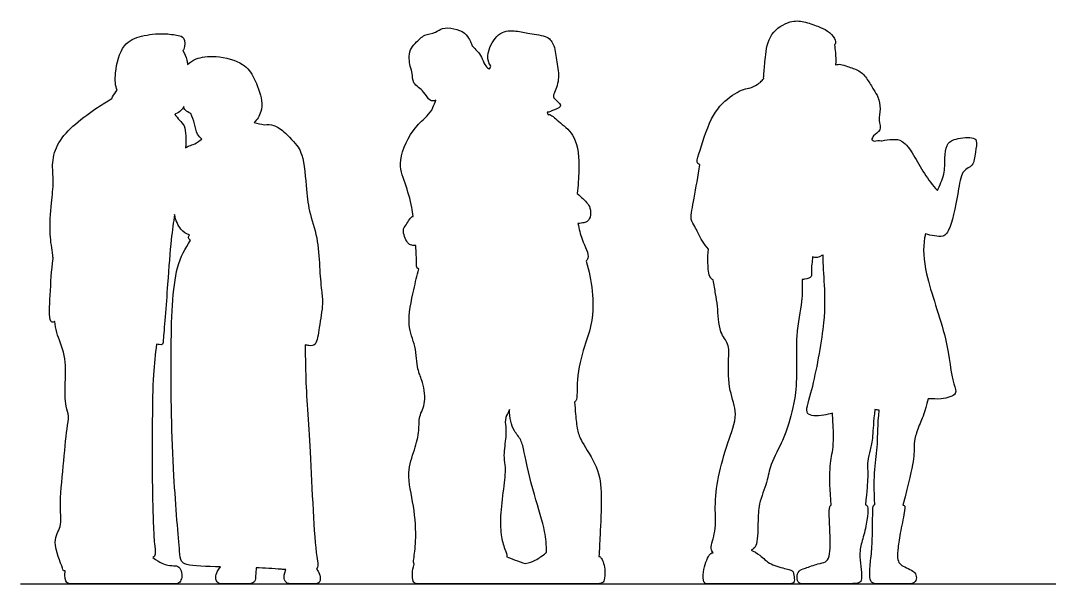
# Model space of a CAD drawing. Header units: millimetres. Extents: x 71.6 to 121.6, y 1.1 to 34.5.
# Drawn here: x 108.023 to 111.281, y 25.466 to 27.263 of the extents above; entities that cross this region are included whole.
import ezdxf

# ---------------------------------------------------------------- set-up
doc = ezdxf.new("R2010")
doc.units = ezdxf.units.MM

msp = doc.modelspace()

# ---------------------------------------------------------------- linework, layer by layer
msp.add_lwpolyline([(108.0232660710009, 25.47722978213209), (113.2048660710009, 25.47722978213209)])
for points, knots in [([(109.7882724863089, 26.61997222057639), (109.7954769020292, 26.62024665159603), (109.8130046226528, 26.6223932234533), (109.8269912585937, 26.63167903705853), (109.8298520346055, 26.66306675861796), (109.8197768290551, 26.68347238039862), (109.8057682409118, 26.69580507806173), (109.7924705372231, 26.70956070788606), (109.7862067956024, 26.71512594063338), (109.7879906290392, 26.73913612768819), (109.7942275297778, 26.80196339185172), (109.7858311873068, 26.89663095395784), (109.7351855929237, 26.93563231221829), (109.7027264453061, 26.96589093354855), (109.6952986556035, 26.96535918507413), (109.693571546643, 26.96459521649858), (109.6923004871745, 26.96746870931597), (109.6912078749968, 26.9700799833716), (109.6902937101101, 26.97242903866548), (109.6970230009503, 26.9723777353359), (109.7154046720144, 26.9812870624633), (109.7456448352313, 26.99299723649497), (109.7066292807271, 27.01787593354339), (109.7132792357374, 27.03205515708807), (109.731668689887, 27.07800409191004), (109.7206687759016, 27.13088522357664), (109.7151604376663, 27.1836827689036), (109.693333836312, 27.21624529945476), (109.6340362292769, 27.21986289546317), (109.5931989387479, 27.23201915418597), (109.5378092556641, 27.23117825696886), (109.5028324339893, 27.17205460245342), (109.5013110282021, 27.13811462708368), (109.5085546772296, 27.12500050374001), (109.5117194247019, 27.12103555748257), (109.5118870191335, 27.11922203121044), (109.5122463053362, 27.11629005409987), (109.5094446338466, 27.11182854312401), (109.5079327886221, 27.10955043797114), (109.5036345932794, 27.11206155345678), (109.4944631444513, 27.11779546756296), (109.4858198019453, 27.14207317926009), (109.4740847545112, 27.16288446739963), (109.4606351852586, 27.1742606122525), (109.4545056973773, 27.18129838973068), (109.4531617006525, 27.18292677029041), (109.4516827992748, 27.18709787864282), (109.4477922582435, 27.19562969857118), (109.4450466049528, 27.20255559293574), (109.4291768063108, 27.22764297195692), (109.3959193186421, 27.23817314211595), (109.3580642419296, 27.24180874043895), (109.338834707433, 27.22320298438425), (109.3010621414963, 27.21831597322677), (109.2891269896507, 27.20530695352437), (109.2494104483814, 27.17301912858426), (109.2554736232093, 27.1178889013967), (109.2650912012663, 27.09633708096724), (109.2626618251693, 27.06160914615348), (109.3029350470675, 27.04035998453078), (109.3158750185997, 27.00595442393882), (109.3319051706172, 27.00804445630099), (109.3386760566449, 27.01019255721288), (109.3348810981427, 27.00320267809124), (109.328231064251, 26.98138972762044), (109.3099762792865, 26.95758447913451), (109.2685732451597, 26.9268812974403), (109.2126523917626, 26.81963259105813), (109.2416029519095, 26.7489766496208), (109.2600868674681, 26.68550752383137), (109.2651862603147, 26.65193412361204), (109.2663538736637, 26.64246714273405), (109.2593600550713, 26.64246606941913), (109.2439568280366, 26.61208813675504), (109.2305024241841, 26.6018091314543), (109.2458065973952, 26.55625766151346), (109.2599671044888, 26.5512015105816), (109.2700597767456, 26.54943450686498), (109.2743514842917, 26.549623123934), (109.2758435712318, 26.52875166213171), (109.2777913949624, 26.49443665800306), (109.2757025449318, 26.48000470161178), (109.2826470287924, 26.47669476301519), (109.2844530213577, 26.47613115534752), (109.278116608225, 26.45406666282657), (109.2686474863234, 26.41106143613719), (109.243014904142, 26.29712357826936), (109.2765123188322, 26.23428403774139), (109.2781789059372, 26.15685490042267), (109.2953469586386, 26.12482329972505), (109.3105975763771, 26.05333808023299), (109.2829396768587, 26.00894475348772), (109.287091777142, 25.96295223847413), (109.2709136718634, 25.90070982457959), (109.2431388064009, 25.82794294936261), (109.2708745441088, 25.72498084672149), (109.2772262239681, 25.6203743075772), (109.2685994820857, 25.56082936128208), (109.2670115381402, 25.54325566907167), (109.2695598949904, 25.53988076422166), (109.2630029759843, 25.51635347600209), (109.2638002593589, 25.49482682488746), (109.2691154818564, 25.47722978213209), (109.290642132971, 25.47722978213209), (109.3529004519754, 25.47722978213209), (109.4285688974662, 25.47722978213209), (109.4695603484297, 25.47731740083345), (109.4734342309795, 25.47722978222458), (109.4778610410963, 25.47722978213209), (109.4958716730247, 25.47722978213209), (109.5289591321277, 25.47722978213209), (109.5969799624366, 25.47722978213209), (109.6394060269042, 25.47722978213209), (109.6523513222927, 25.47746617429237), (109.7161166380971, 25.47722978213209), (109.8282678327931, 25.47722978213209), (109.8641773835009, 25.47722978213209), (109.8724159783719, 25.48745240043052), (109.8750735896206, 25.51801492979079), (109.8694926059983, 25.54459104227799), (109.8631143390014, 25.55867638189621), (109.8580648776288, 25.56452312664339), (109.8545586724322, 25.56426141294435), (109.8559659722217, 25.58706885870973), (109.8580312438203, 25.63227358414454), (109.8650044885707, 25.75746333641164), (109.8544035788418, 25.84718867280344), (109.7999601402895, 25.92543057548505), (109.7853148914701, 25.96500744816457), (109.7808531050772, 26.00924915821279), (109.7782663043369, 26.04084527049271), (109.7774799927827, 26.05380649827118), (109.7789048845491, 26.05464579752386), (109.7878071517351, 26.06281507316541), (109.7813994870473, 26.13135531289214), (109.806951609933, 26.23052887018372), (109.8362690350079, 26.30667222563012), (109.8362701578015, 26.40686575359959), (109.8236728564456, 26.46980131484109), (109.8138965842788, 26.50070114405611), (109.8165942506171, 26.50325373427715), (109.8264762995212, 26.51831524663942), (109.8021608428317, 26.56071827163654), (109.7911262196234, 26.6026377840684), (109.7882724863089, 26.61997222057639)], [1.08464156056159, 1.08464156056159, 1.08464156056159, 1.08464156056159, 1.237695449117364, 1.498617470106814, 1.80390082827268, 2.071069082292059, 2.344216114112612, 2.553596332593992, 2.553596332593992, 2.553596332593992, 2.931565678639561, 3.518946444367747, 3.974179518791282, 4.344811316922875, 4.460342385873528, 4.460342385873528, 4.460342385873528, 4.488210142516145, 4.488210142516145, 4.488210142516145, 4.72762174860938, 5.007751670417309, 5.331777958625334, 5.53655541942119, 5.92749323723854, 6.357110754790734, 6.771049129275493, 7.107033986615778, 7.533390759466795, 7.917151230620227, 8.31912015346554, 8.774961652007999, 9.118350143040342, 9.292128960984186, 9.292128960984186, 9.292128960984186, 9.410168023077453, 9.51642099984792, 9.51642099984792, 9.51642099984792, 9.73777087356595, 10.02378969298889, 10.30631280592595, 10.57634780468071, 10.6557163474116, 10.6557163474116, 10.6557163474116, 10.8064240689583, 10.98768118632195, 11.2655100056234, 11.60352166837384, 11.94597218223515, 12.2374650257798, 12.57609174661587, 12.81821447560546, 13.21052414357919, 13.62057546441561, 13.90249946743924, 14.21410269706974, 14.58873979973091, 14.91835859657579, 15.15235968276634, 15.15235968276634, 15.15235968276634, 15.37448855401805, 15.70442921842226, 16.11469332868117, 16.7235356293166, 17.21752646352811, 17.72885911683956, 17.92323826656686, 17.92323826656686, 17.92323826656686, 18.26311656298969, 18.50976359153868, 18.87845426501152, 19.10918594128434, 19.26991049801866, 19.26991049801866, 19.26991049801866, 19.60159208059981, 19.84696255750499, 19.91485043713933, 19.91485043713933, 19.91485043713933, 20.39019019841327, 20.99222295542475, 21.47922020327535, 21.96427143952547, 22.31714273988537, 22.78984844331673, 23.19413876592942, 23.572556045354, 24.02749039855803, 24.52540655230315, 25.11653759371299, 25.70912277913374, 26.1062598786045, 26.30591218889265, 26.30591218889265, 26.30591218889265, 26.4883294406052, 26.67074669231775, 26.8531639440303, 27.03558119574286, 27.20050494895654, 27.20050494895654, 27.20050494895654, 27.26048494695043, 27.26048497863845, 27.42048616635859, 27.58048735407872, 27.66594898597402, 27.66594898597402, 27.66594898597402, 27.81471021723016, 27.9634714484863, 28.11223267974244, 28.26099391099859, 28.40975514225473, 28.55851637351087, 28.70727760476701, 28.70727760476701, 28.70727760476701, 29.1815240251906, 29.81622664267993, 30.37204651568038, 30.91632139552173, 31.28608651581807, 31.6904618856805, 31.96995045321454, 31.96995045321454, 31.96995045321454, 32.04434750472004, 32.51401694868888, 33.10868349492734, 33.6263293653393, 34.19056138652507, 34.75535429394058, 34.75535429394058, 34.75535429394058, 34.86365241350418, 35.31863556927068, 35.61978048688062, 35.61978048688062, 35.61978048688062, 35.61978048688062]), ([(110.888620233573, 26.58707293433623), (110.8979832305783, 26.58394936807068), (110.9168874714179, 26.58075095124713), (110.9461450663158, 26.57523213305294), (110.9714276299024, 26.60632595662358), (110.9937919901501, 26.73041619188984), (111.0034424601369, 26.78953730551876), (111.0435878201521, 26.80207626784392), (111.0445079066153, 26.84211258330705), (111.0548062412052, 26.88330493631094), (111.0342126451311, 26.89538590123579), (110.9769001473165, 26.88937409116796), (110.9530033478795, 26.86898834538392), (110.9493696680332, 26.8254362287876), (110.9508239035357, 26.77722774293861), (110.9340276916251, 26.74013172944241), (110.9262544295107, 26.72386920179058), (110.9116098109656, 26.74128127091706), (110.8834611939671, 26.77746860744474), (110.852792100097, 26.83525892212218), (110.8186228123009, 26.8852127917464), (110.7845216507812, 26.88714176059056), (110.7611918933141, 26.88505872701572), (110.750208982244, 26.88153941542114), (110.7497435553881, 26.88161812396147), (110.7413843273643, 26.88292943746017), (110.7335563703229, 26.88239333895465), (110.726178635379, 26.88077365564834), (110.7238524274425, 26.88220254116088), (110.7210347390045, 26.88360157780101), (110.7182394432981, 26.88517608359423), (110.7197094981324, 26.88944742215251), (110.7214974681547, 26.89913501164742), (110.75150534383, 26.91449720672227), (110.7382163497041, 26.94765968808072), (110.747722073652, 26.98229413449786), (110.7399009588561, 27.02082439267467), (110.7240814678664, 27.04367749955473), (110.7051712866233, 27.07763962685494), (110.6799061869152, 27.10639727828823), (110.6423945216555, 27.11644609259793), (110.6211195109216, 27.12593991709637), (110.6091016356517, 27.12367970263393), (110.6037739946678, 27.12214471874749), (110.6058227853817, 27.13458578668416), (110.6034757271624, 27.16228573316053), (110.6016078299186, 27.17775342324656), (110.6002179969443, 27.18559933690645), (110.601070563752, 27.18628747627486), (110.6048165731107, 27.19060072637386), (110.6020164698993, 27.2085993961065), (110.5785731428083, 27.23238882647021), (110.5474571757804, 27.24482415875229), (110.5030390650684, 27.26163326531688), (110.4585307323079, 27.26378250156129), (110.3916646674996, 27.22461239796064), (110.3808915759544, 27.14766563542515), (110.3782727841259, 27.10247910564447), (110.3756620069352, 27.08421341724124), (110.3765186517105, 27.07959278902057), (110.3734454073515, 27.07539361919342), (110.365917993669, 27.06745137149225), (110.3555957252868, 27.06025419695806), (110.3393854803985, 27.05155956813203), (110.3307873852087, 27.04842896959793), (110.32879501634, 27.04860975193257), (110.3144681649649, 27.04795465132756), (110.2622745072207, 27.02157184913785), (110.2051300502469, 26.95712991149373), (110.173756345746, 26.846039213432), (110.161866014686, 26.81193244989739), (110.1718075252428, 26.80676825023837), (110.1745951189419, 26.80589327073627), (110.1675838036528, 26.77061444005366), (110.1587526862017, 26.70417552550112), (110.140995658097, 26.63299896851154), (110.1601950559923, 26.61011017840668), (110.1747540444739, 26.57379712387952), (110.1944252775989, 26.546905420408), (110.2014829896314, 26.53810040648837), (110.1994469285755, 26.52371271678003), (110.1997097572925, 26.49658920447505), (110.2007281519584, 26.45311777402284), (110.2132970063557, 26.44253475975317), (110.2162121626939, 26.44082273820572), (110.2189990396751, 26.42610712987123), (110.223987050295, 26.3949690283637), (110.2316769355962, 26.3583641746543), (110.2332690094044, 26.27314470232823), (110.2685342526982, 26.23969705161045), (110.2638240521598, 26.18204048602083), (110.2646471819058, 26.08865448586036), (110.2979150566947, 26.01551205181462), (110.2604620101165, 25.92309275963285), (110.2310179483345, 25.8186548255619), (110.2197168332966, 25.7225120009453), (110.2282308280759, 25.64838733209827), (110.2045402104329, 25.59040282146711), (110.21356590594, 25.58069564256572), (110.2161187706414, 25.57647724486165), (110.2103736225442, 25.57586109351202), (110.2036777652786, 25.57120193600887), (110.1930110528501, 25.54744425832732), (110.1845097533214, 25.5159394424269), (110.1841763690262, 25.49013300223036), (110.1871768276834, 25.48368139218123), (110.1901772863406, 25.47722978213209), (110.2025125052646, 25.47722978213209), (110.3820399482527, 25.47722978213209), (110.4460497329392, 25.47722978213209), (110.4735539372967, 25.47722978213209), (110.4735539372967, 25.49343600249803), (110.4715536315253, 25.51843982464122), (110.4550511089108, 25.52444074195559), (110.3940417828814, 25.53744272947004), (110.3684679109393, 25.56712668797424), (110.3451662518481, 25.58093098015739), (110.3366804017313, 25.58477530327609), (110.3417520289526, 25.58737524790085), (110.3563899880355, 25.59340590111125), (110.3585211817832, 25.67881365287299), (110.3595841692264, 25.73192203283831), (110.3903123778169, 25.80578397297131), (110.3942349517087, 25.8541422577427), (110.4368310406533, 25.92900237859814), (110.4515280550877, 25.97460365107678), (110.4875651450333, 26.08869484383859), (110.4727077376239, 26.26757482925841), (110.5001252708856, 26.36823037413283), (110.4987058754418, 26.41930090131035), (110.4978294249063, 26.4423205872316), (110.500713169538, 26.44245789267511), (110.5143854584375, 26.44352123381564), (110.5304060248246, 26.44949221295535), (110.5256995959243, 26.47118523360756), (110.5297546602838, 26.49925750878071), (110.531259476755, 26.51393824095433), (110.5402707394867, 26.51041171541946), (110.5520366535886, 26.51208073407095), (110.5626943507401, 26.51981179356375), (110.5640229747222, 26.52088436569016), (110.564336133031, 26.51638346098531), (110.5649155867857, 26.4858637722675), (110.5703636061093, 26.41401922304201), (110.5720839831636, 26.30334995874662), (110.5299237804518, 26.08080730731916), (110.5001491745569, 26.00978893084694), (110.551789946165, 26.00836890224828), (110.5847072813154, 26.01606088443172), (110.5939031856108, 26.01839170983532), (110.5987192036114, 25.95450025134743), (110.5964225025323, 25.89511412344394), (110.5836265965199, 25.85541400479023), (110.5862513977532, 25.77306086609534), (110.5896919662867, 25.72726201036871), (110.5887015932138, 25.72669322845088), (110.5844403129238, 25.72286624876512), (110.5829703962116, 25.70547223433777), (110.5859232975991, 25.65232000936338), (110.5875637983699, 25.59883968423482), (110.5846108969824, 25.5627486672769), (110.5731273915867, 25.54437505864377), (110.5521289817203, 25.54371885833545), (110.5035701589042, 25.52501714954816), (110.4868370510419, 25.52107994769821), (110.4799469478045, 25.49844103706096), (110.4858527505794, 25.47722978213209), (110.5094759616791, 25.47722978213209), (110.5764083931284, 25.47722978213209), (110.6725417382981, 25.47722978213209), (110.6853376443105, 25.48367653012363), (110.6873062452354, 25.50139393844843), (110.6827128430771, 25.54371885833545), (110.678447541073, 25.58276277668084), (110.6915715472395, 25.62344719579704), (110.7053517537144, 25.68316142385469), (110.7069922544852, 25.72286154250841), (110.7032737860713, 25.72701747779447), (110.6986803839131, 25.72783772817988), (110.7030550526352, 25.77535756717447), (110.7073203546394, 25.81735438690733), (110.7033831527894, 25.86820991080258), (110.7138823577226, 25.90134802637304), (110.7224129617309, 25.94006384456426), (110.7233972621933, 25.99223176907617), (110.7287192170819, 26.02984221717728), (110.73329417082, 26.02919485191982), (110.7378269177582, 26.0285688898713), (110.7423053547095, 26.02803222949398), (110.7365212683599, 25.97976396321798), (110.7391460695932, 25.91808113423535), (110.7263501635808, 25.84524290001118), (110.7256939632725, 25.77535756717447), (110.7281559354469, 25.72882737985665), (110.7275245037457, 25.72865233220085), (110.7235593613291, 25.72699036238648), (110.7214286612684, 25.71728383988764), (110.7211005611142, 25.65855391229247), (110.7194600603434, 25.58407517729749), (110.7119137567976, 25.53125105247726), (110.7119137567976, 25.49680053629015), (110.7174914594184, 25.47722978213209), (110.7493171743722, 25.47722978213209), (110.8188744070548, 25.47722978213209), (110.8520125226252, 25.47722978213209), (110.8618555272501, 25.49187903397771), (110.857590225246, 25.51025264261083), (110.8467629201586, 25.52107994769821), (110.8218273084422, 25.53157915263142), (110.8057504008882, 25.54010975663966), (110.7988602976508, 25.55881146542694), (110.8005007984216, 25.58866857945577), (110.8090314024299, 25.64214890458433), (110.825436410138, 25.72122104173759), (110.8232490757769, 25.72668937764031), (110.8168511227708, 25.72740026130766), (110.8369199155337, 25.80291798012416), (110.8533249232419, 25.87674051481082), (110.8526687229335, 25.91808113423535), (110.8539811235502, 25.94170434533508), (110.8743233331083, 25.99420037000115), (110.8854787383498, 26.01946408187169), (110.897361805417, 26.06426057911054), (110.9109144135536, 26.06395093732845), (110.9453771055192, 26.06127526363879), (110.9934369964836, 26.07764354128466), (110.9711108070953, 26.1168879767003), (110.9597166388831, 26.26315239287804), (110.8841151457131, 26.45371103951234), (110.8802524341867, 26.54662517080083), (110.8876582103827, 26.58281387955336), (110.888620233573, 26.58707293433623)], [-5.68896351063496, -5.68896351063496, -5.68896351063496, -5.68896351063496, -5.377277127881388, -5.085568556308945, -4.753257992570188, -4.15283619305777, -3.721295244861816, -3.391811868560224, -2.960095220415126, -2.602131565102862, -2.360038065829567, -1.932073970408544, -1.623389253870699, -1.260125174896858, -0.8486665536180709, -0.4485175455892015, -0.4485175455892015, -0.4485175455892015, 0.02470034209930339, 0.49693805209733, 0.9262086737417004, 1.244206692662355, 1.581124626992308, 1.581124626992308, 1.581124626992308, 1.597142421107245, 1.869804869799652, 1.869804869799652, 1.869804869799652, 1.983535323735509, 1.983535323735509, 1.983535323735509, 2.194392989168445, 2.494221488945746, 2.807739979787739, 3.153655575349623, 3.503995539000415, 3.806273612479737, 4.160702880972032, 4.51404325155242, 4.867018409033283, 5.140177877718391, 5.373781126674027, 5.373781126674027, 5.373781126674027, 5.734578164984896, 6.014624228535739, 6.014624228535739, 6.014624228535739, 6.071930543525039, 6.314918369217568, 6.641126474209529, 6.97604312643557, 7.365462686095771, 7.744125347950176, 8.222675998665807, 8.719463133902362, 9.127668076198484, 9.307275792346235, 9.307275792346235, 9.307275792346235, 9.533587344444419, 9.7398106313956, 10.03991386864516, 10.03991386864516, 10.03991386864516, 10.11780706810299, 10.56492289749319, 11.11091754413011, 11.73214229635375, 12.05289054659599, 12.1448245282861, 12.1448245282861, 12.1448245282861, 12.73982335458703, 13.20875720887644, 13.498271109842, 13.91278855434178, 14.10792298055923, 14.10792298055923, 14.10792298055923, 14.48610555489718, 14.88232410079826, 14.98518213563778, 14.98518213563778, 14.98518213563778, 15.36912634151899, 15.73120334497477, 16.24753917135386, 16.62878093118413, 17.04809889371874, 17.60247762350933, 18.10411340812367, 18.65944943058906, 19.26425101591559, 19.82572808147902, 20.32843200204547, 20.75594927125233, 20.97624613078764, 20.97624613078764, 20.97624613078764, 21.10582105231139, 21.24842126284853, 21.39102147338566, 21.53362168392279, 21.53362168392279, 21.53362168392279, 21.67622189445992, 21.81882210499705, 21.96142231553418, 22.10402252607131, 22.24662273660844, 22.38922294714557, 22.53182315768271, 22.67442336821983, 22.81702357875697, 22.92249623540105, 22.92249623540105, 22.92249623540105, 23.15933941204219, 23.53501990659337, 23.94634469314049, 24.42746835581421, 24.93487339592548, 25.52349296130834, 25.90401616366722, 26.41605533508467, 27.09155165781396, 27.65863913518052, 28.1001573590541, 28.1001573590541, 28.1001573590541, 28.16780092630041, 28.43806703350737, 28.68177388584265, 29.06289395362057, 29.06289395362057, 29.06289395362057, 29.37128443354437, 29.4161546021363, 29.4161546021363, 29.4161546021363, 29.54184703166611, 30.19128315356243, 30.8175467623096, 31.48655981693713, 31.91550814781425, 32.3282184042307, 32.4835073685957, 32.4835073685957, 32.4835073685957, 32.80452380058235, 33.12554023256901, 33.44655666455566, 33.44655666455566, 33.44655666455566, 33.47565533809445, 33.59687824223757, 33.71810114638068, 33.83932405052379, 33.9605469546669, 34.08176985881001, 34.20299276295312, 34.32421566709623, 34.44543857123934, 34.56666147538245, 34.68788437952557, 34.80910728366868, 34.93033018781179, 35.0515530919549, 35.17277599609801, 35.29399890024113, 35.41522180438424, 35.53644470852735, 35.65766761267046, 35.77889051681358, 35.90011342095669, 36.0213363250998, 36.0213363250998, 36.0213363250998, 36.22180204096853, 36.42226775683727, 36.622733472706, 36.82319918857474, 37.02366490444348, 37.02366490444348, 37.02366490444348, 37.09856385014996, 37.09856385014996, 37.09856385014996, 37.4275113433284, 37.75645883650684, 38.08540632968529, 38.08540632968529, 38.08540632968529, 38.10561266137042, 38.22830980920939, 38.35100695704836, 38.47370410488733, 38.5964012527263, 38.71909840056527, 38.84179554840424, 38.96449269624321, 39.08718984408218, 39.20988699192115, 39.33258413976012, 39.45528128759909, 39.57797843543807, 39.70067558327704, 39.82337273111601, 39.94606987895498, 40.06876702679395, 40.19146417463292, 40.31416132247189, 40.43685847031086, 40.43685847031086, 40.43685847031086, 40.66588078868618, 40.8949031070615, 41.12392542543682, 41.35294774381214, 41.58197006218747, 41.58197006218747, 41.58197006218747, 41.84492172995233, 42.24295825595311, 42.55886663710194, 43.24967840077999, 44.08753969649309, 44.69957783088394, 44.78268203174586, 44.78268203174586, 44.78268203174586, 44.78268203174586]), ([(108.9243918072997, 26.23502774237395), (108.9284929240553, 26.23397182886925), (108.9418276857565, 26.23167238090506), (108.9617875736988, 26.23322958364684), (108.9684137342031, 26.29317012372308), (108.982383043973, 26.36506241104815), (108.9751981098535, 26.40827232043265), (108.9694494360324, 26.48556200248309), (108.9655798355514, 26.57445011676326), (108.9346711708349, 26.66010500269409), (108.9276961181557, 26.73348648595422), (108.9204547514084, 26.8274386308943), (108.9108014813141, 26.84386245411068), (108.9093529931676, 26.84811338088313), (108.9079548214181, 26.85776565729385), (108.8617041893202, 26.90884214911558), (108.8308848135148, 26.93175659621639), (108.805380749669, 26.93401301906234), (108.7957804207745, 26.93290941391055), (108.7848800141381, 26.93454255448187), (108.7737439086511, 26.9372864541938), (108.7631494884141, 26.93997283194087), (108.767771150217, 26.94441204510822), (108.7761773744848, 26.95465228069579), (108.7854164632655, 26.97525993257887), (108.7906052761317, 27.01181627448844), (108.7637017664732, 27.08315295591673), (108.7316994926076, 27.12999041715931), (108.6434330814762, 27.15414931122091), (108.5787559437681, 27.14529077074944), (108.5602256580754, 27.13108446552773), (108.5521895955737, 27.12418477972594), (108.5516546266375, 27.12857247799701), (108.549016992681, 27.14505041046856), (108.5427707357913, 27.15835008009372), (108.5372255980459, 27.16803836513025), (108.5382629115969, 27.16941207219131), (108.544616083454, 27.17978097571113), (108.5434437923604, 27.21111596860111), (108.5206821645035, 27.21622498843086), (108.4740423686754, 27.2241310443353), (108.405696527673, 27.21645878118801), (108.3429543603476, 27.19139760319302), (108.3203458329642, 27.10001613138748), (108.3231059459674, 27.05504517993785), (108.3290653872219, 27.04194970992096), (108.3233475235666, 27.03560327971295), (108.3180564361583, 27.02805006126263), (108.3129418812192, 27.01748011746175), (108.312147492569, 27.01572407042842), (108.2968159271614, 27.00669117822867), (108.2663899969585, 26.98762815937041), (108.1945481477249, 26.93681840808359), (108.140027007874, 26.87916872824345), (108.1206079447855, 26.81353061401587), (108.1300543526821, 26.75142179423373), (108.1193426042076, 26.68439616164541), (108.1136407420661, 26.58634363050341), (108.123248693125, 26.53619705835727), (108.1261024728613, 26.51224134791777), (108.1265119544016, 26.5087373372538), (108.1209061126969, 26.47021307830527), (108.1180237405826, 26.40212921170169), (108.1119159632512, 26.30802252396887), (108.1258640958714, 26.30575281369789), (108.1311873796238, 26.30890904892233), (108.1320545750791, 26.30948632131495), (108.1335717001509, 26.29755427920734), (108.1354289486166, 26.27254741184451), (108.1691383614543, 26.20022082275219), (108.1640831368938, 26.11795676653502), (108.1637013754888, 26.04181331544152), (108.1785434365105, 26.00847295889407), (108.167858906303, 25.96543257096112), (108.1593842874137, 25.84868563351912), (108.1447217620842, 25.72605740745876), (108.1561441418866, 25.65858635121477), (108.1190326046092, 25.61385914940623), (108.1565752365703, 25.53028337867893), (108.1586765701351, 25.51770330485833), (108.1631624348439, 25.51860703537783), (108.1643519756599, 25.51899953158295), (108.162808069471, 25.49809214473726), (108.1670602474689, 25.47722978213209), (108.1888526597084, 25.47722978213209), (108.2430679291823, 25.47722978213209), (108.287780554807, 25.47722978213209), (108.2991292684106, 25.47722978213209), (108.301452192723, 25.47728139921566), (108.3328143016667, 25.47722978213209), (108.4372584237414, 25.47722978213209), (108.5060905550832, 25.47722978213209), (108.5225677448253, 25.47722978213209), (108.5321351453207, 25.48896367604713), (108.5353242788191, 25.50650391028868), (108.5292117729471, 25.53121969490177), (108.5135318665796, 25.53600339514947), (108.4922709765899, 25.53467458952511), (108.4654291029778, 25.54344470664588), (108.4418728926767, 25.56117981115632), (108.4441834143468, 25.56222061476702), (108.4523204563629, 25.5680771314996), (108.4468303130748, 25.60201489623248), (108.4435043907441, 25.66169717366024), (108.4394715266309, 25.81074044233076), (108.4402269090309, 25.99225204102219), (108.44189070662, 26.13651238159266), (108.449673502962, 26.20566177317084), (108.4539632689597, 26.23768621429493), (108.4571864760109, 26.23692034634232), (108.4736058698506, 26.23345677235055), (108.4747323663321, 26.24323232514733), (108.4883649220879, 26.4180348669696), (108.4992806161643, 26.57105797148156), (108.507173285219, 26.62349576334262), (108.5111165423684, 26.64791982974524), (108.5145493560204, 26.63021188345363), (108.5268616890408, 26.60069054686218), (108.5478464120657, 26.58635284226945), (108.5578321236135, 26.58425792535439), (108.5580448044175, 26.58421529509543), (108.5560899179793, 26.58149608576192), (108.5535230639491, 26.57449970230012), (108.5575868314076, 26.5684328507577), (108.5605277406755, 26.56689100884483), (108.5608855206925, 26.56673039389175), (108.5448532759201, 26.53898778325245), (108.5057623098189, 26.47844179104781), (108.4968314667504, 26.19179252558044), (108.5039252167571, 25.84234609161451), (108.5260019884622, 25.59016025505233), (108.5299887065012, 25.54919150584895), (108.5506820157304, 25.53368496416352), (108.6123396297905, 25.53234835120216), (108.6566552294216, 25.53160883390656), (108.6405366321808, 25.5110650694998), (108.6402085320266, 25.48875425901672), (108.6503796368057, 25.47722978213209), (108.671049946518, 25.47722978213209), (108.7146872670216, 25.47722978213209), (108.7589807878336, 25.47722978213209), (108.7665172483748, 25.48736639536461), (108.768111815124, 25.5017174961077), (108.7692407478759, 25.52873282636056), (108.7956602682071, 25.52762879166942), (108.8268060604507, 25.52583073369803), (108.8583716986532, 25.52308259508036), (108.8630395573936, 25.52267072880714), (108.857407553081, 25.50729847973001), (108.8568760308312, 25.4950734679859), (108.8643173423276, 25.47722978213209), (108.8916907381895, 25.47722978213209), (108.9331494736695, 25.47722978213209), (108.9663696142785, 25.47722978213209), (108.9716848367759, 25.48524030636564), (108.9732794035251, 25.49799684035949), (108.9684957032774, 25.51473979122643), (108.9600791989588, 25.52469050389737), (108.9675089849164, 25.53097475987552), (108.9537333689843, 25.57836379979088), (108.941785772181, 25.90927381503169), (108.9252890480684, 26.10454649655535), (108.9249301382908, 26.20465722901444), (108.9243918072998, 26.23502774237393)], [5.013305436142631, 5.013305436142631, 5.013305436142631, 5.013305436142631, 5.127715186937596, 5.383600975668145, 5.805058351636898, 6.302799137469484, 6.680029155960634, 7.176815790424166, 7.725398194732637, 8.259379273358455, 8.780213391437266, 9.366572660542658, 9.366572660542658, 9.366572660542658, 9.576815651442246, 10.04180488786961, 10.42303820296198, 10.69282426103922, 10.69282426103922, 10.69282426103922, 10.97775384312136, 10.97775384312136, 10.97775384312136, 11.22889895431809, 11.49385935971709, 11.83560596335366, 12.32968701309678, 12.75876803313085, 13.29546355410915, 13.75265370448276, 14.07552976235924, 14.07552976235924, 14.07552976235924, 14.1950464611805, 14.52651522367078, 14.52651522367078, 14.52651522367078, 14.58366667219523, 14.91908887349413, 15.16965677482956, 15.56057232342283, 16.03908198097075, 16.49048064117737, 17.03415287021516, 17.45643072898307, 17.45643072898307, 17.45643072898307, 17.74639262479019, 17.80195608985751, 17.80195608985751, 17.80195608985751, 18.22045856666817, 18.75598361112434, 19.26763287122601, 19.72883311882675, 20.17389928462622, 20.64874066269903, 21.21603829908556, 21.68601767272331, 21.76866132838034, 21.76866132838034, 21.76866132838034, 22.3876679326625, 22.90652869402874, 23.09148795409329, 23.12615703153024, 23.12615703153024, 23.12615703153024, 23.47023094088611, 23.96949575854417, 24.50200585308787, 24.99626607464693, 25.32534080833494, 25.68814271637699, 26.31255566085406, 26.96246520971007, 27.4148748989528, 27.82849678351955, 28.35905145703433, 28.54333286501453, 28.59685545864533, 28.59685545864533, 28.59685545864533, 28.70274544654206, 28.8086354344388, 28.91452542233553, 29.02041541023227, 29.05722128981485, 29.05722128981485, 29.05722128981485, 29.19390895437948, 29.3305966189441, 29.46728428350872, 29.60397194807334, 29.74065961263797, 29.87734727720259, 30.01403494176721, 30.15072260633184, 30.28741027089646, 30.28741027089646, 30.28741027089646, 30.38376139920605, 30.70782953968448, 31.15331579672092, 31.84988721534166, 32.63852240714498, 33.3293483944678, 33.87890033016757, 33.87890033016757, 33.87890033016757, 33.95705037099308, 34.32987034636837, 35.10023106485915, 35.69895506081543, 36.19241960691382, 36.19241960691382, 36.19241960691382, 36.59675425557275, 36.92071907302908, 36.92775936769884, 36.92775936769884, 36.92775936769884, 37.10931492719899, 37.27832159294149, 37.30068190123374, 37.30068190123374, 37.30068190123374, 37.86226300207598, 38.80833709641294, 39.93537858006646, 40.8222053070041, 41.14658256205209, 41.40167224714764, 41.97314494841968, 41.97314494841968, 41.97314494841968, 42.07930695124853, 42.18546895407739, 42.29163095690625, 42.39779295973511, 42.50395496256396, 42.61011696539282, 42.71627896822167, 42.71627896822167, 42.71627896822167, 43.05705963588208, 43.11656213404555, 43.11656213404555, 43.11656213404555, 43.19977594080461, 43.28298974756366, 43.36620355432272, 43.44941736108177, 43.53263116784083, 43.61584497459988, 43.69905878135894, 43.78227258811799, 43.78227258811799, 43.78227258811799, 44.1313894365934, 45.1753938091409, 46.07365776570425, 46.48009633570116, 46.48009633570116, 46.48009633570116, 46.48009633570116]), ([(108.562482761957, 26.9679487633416), (108.5669219883407, 26.95746646717209), (108.5757333642664, 26.93723859768441), (108.5806006249202, 26.90216975681371), (108.5915649344597, 26.89190875711629), (108.5967402331715, 26.88731669512839), (108.5906876039144, 26.88367232299776), (108.5747866227411, 26.86953625012814), (108.5601242438271, 26.86809798963769), (108.5493297974446, 26.86237082002566), (108.5456494934697, 26.85964492919974), (108.5470784234615, 26.87215538580735), (108.5465607881722, 26.89658342847532), (108.5443078239682, 26.92996358543515), (108.5256569270199, 26.94681779245689), (108.5166184450494, 26.95957440404751), (108.5117365858923, 26.96564476167784), (108.5125894998071, 26.96612110556008), (108.5194869099746, 26.96988787188539), (108.5289420447445, 26.97345728002605), (108.5371459594642, 26.98536071397719), (108.5397060620933, 26.99033693244197), (108.5408627173025, 26.9861885178147), (108.5430550927285, 26.97736093988616), (108.5550551232448, 26.97187618653317), (108.5624827619574, 26.96794876334141)], [-0.9292546776800117, -0.9292546776800117, -0.9292546776800117, -0.9292546776800117, -0.5945266716974298, -0.2609580533789976, 0, 0, 0, 0.2962963605759263, 0.5470452864012421, 0.6829578798270761, 0.6829578798270761, 0.6829578798270761, 1.035001932782976, 1.358040461357978, 1.636644920437915, 1.913541596804366, 1.913541596804366, 1.913541596804366, 1.949228174194162, 2.205029730260571, 2.353314398548084, 2.353314398548084, 2.353314398548084, 2.559198450387084, 2.789721905877986, 2.789721905877986, 2.789721905877986, 2.789721905877986]), ([(109.571259502282, 26.02977032766838), (109.5708589462597, 26.01742442753277), (109.5739080892067, 25.99247662637116), (109.5856090267701, 25.9619726615452), (109.6105503783094, 25.93272464574224), (109.6181102266266, 25.89128090617687), (109.6483083007467, 25.75762861050731), (109.6858788200171, 25.64783853865328), (109.6881735086642, 25.60109908475917), (109.6889276980616, 25.57694048895225), (109.6872808456786, 25.57606334121177), (109.6821061345497, 25.57268846525999), (109.6748753675819, 25.566308376759), (109.6480334939699, 25.54743933689309), (109.6212879732096, 25.54210793987064), (109.6000810525983, 25.54866745959397), (109.5766382592868, 25.55822930191765), (109.5626670681046, 25.56341343979005), (109.5627391195597, 25.56360773940476), (109.5645425097186, 25.5691618027029), (109.5543868805143, 25.59104769617305), (109.5431210429189, 25.63246372882255), (109.5416806835902, 25.70387922519985), (109.5541042820865, 25.78761066691871), (109.559617439697, 25.85304697503031), (109.5507916461544, 25.88376385858759), (109.5611341006278, 25.9443592168595), (109.5600260758952, 25.9754800162146), (109.5556896525906, 26.00093921675227), (109.566688311227, 26.0209387982964), (109.571259502282, 26.02977032766838)], [0, 0, 0, 0, 0.3486813790725313, 0.6760738830739503, 1.016422839065438, 1.381527065279923, 2.053157019707713, 2.683457586356997, 3.134162150311038, 3.134162150311038, 3.134162150311038, 3.166268629982951, 3.246397530002682, 3.326526430022414, 3.326526430022414, 3.326526430022414, 3.46182780816825, 3.46182780816825, 3.46182780816825, 3.472498642231304, 3.760193873788734, 4.185829880935366, 4.671944941984135, 5.208407063146669, 5.699296085207456, 6.018751607090124, 6.438179056895265, 6.757448638540918, 7.065949928379352, 7.290036372973974, 7.290036372973974, 7.290036372973974, 7.290036372973974])]:
    msp.add_open_spline(points, degree=3, knots=knots)

doc.saveas('drawing.dxf')
